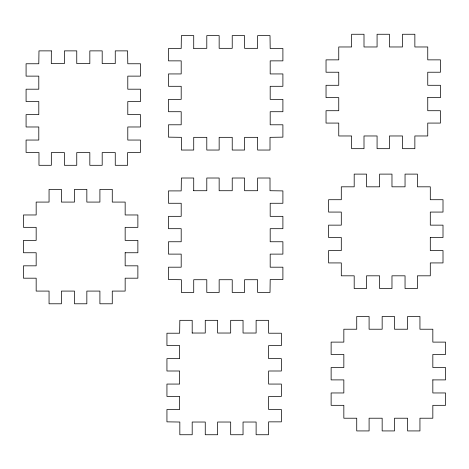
<?xml version="1.0" encoding="UTF-8"?>
<svg xmlns="http://www.w3.org/2000/svg" width="469" height="469" viewBox="0 0 469 469"><rect width="100%" height="100%" fill="white"/><g stroke="black" fill="none" stroke-linecap="round" stroke-linejoin="round"><path stroke-width="0.7" d="M193.691 48.33L206.794 48.33L206.794 35.615L219.152 35.615L219.152 48.33L232.225 48.33L232.225 35.615L244.584 35.615L244.584 48.33L257.651 48.33L257.651 35.615L270.009 35.615L270.185 48.506L282.901 48.506L282.901 60.864L270.185 60.864L270.185 73.938L282.901 73.938L282.901 86.296L270.185 86.296L270.185 99.364L282.901 99.364L282.901 111.722L270.185 111.722L270.185 124.795L282.901 124.795L282.901 137.147L270.009 137.329L270.009 150.039L257.651 150.039L257.651 137.329L244.584 137.329L244.584 150.039L232.225 150.039L232.225 137.329L219.152 137.329L219.152 150.039L206.794 150.039L206.794 137.329L193.726 137.329L193.726 150.039L181.368 150.039L181.368 137.329L168.477 137.147L168.477 124.795L181.192 124.795L181.192 111.722L168.477 111.722L168.477 99.364L181.192 99.364L181.192 86.296L168.477 86.296L168.477 73.938L181.192 73.938L181.192 60.864L168.477 60.864L168.477 48.506L181.192 48.506L181.368 35.615L193.726 35.615L193.726 48.33M427.751 97.646L440.467 97.646L440.467 85.288L427.751 85.288L427.751 72.22L440.467 72.22L440.467 59.862L427.751 59.862L427.751 46.97L414.86 46.97L414.86 34.255L402.502 34.255L402.502 46.97L389.428 46.97L389.428 34.255L377.076 34.255L377.076 46.97L364.003 46.97L364.003 34.255L351.644 34.255L351.644 46.97L338.753 46.97L338.753 59.862L326.037 59.862L326.037 72.22L338.753 72.22L338.753 85.288L326.037 85.288L326.037 97.646L338.753 97.646L338.753 110.719L326.037 110.719L326.037 123.077L338.753 123.077L338.753 135.969L351.644 135.969L351.644 148.679L364.003 148.679L364.003 135.969L377.076 135.969L377.076 148.679L389.428 148.679L389.428 135.969L402.502 135.969L402.502 148.679L414.86 148.679L414.86 135.969L427.751 135.969L427.751 123.077L440.467 123.077L440.467 110.719L427.751 110.719L427.751 97.581M193.691 190.725L206.794 190.725L206.794 178.015L219.152 178.015L219.152 190.725L232.225 190.725L232.225 178.015L244.584 178.015L244.584 190.725L257.651 190.725L257.651 178.015L270.009 178.015L270.009 190.725L282.901 190.906L282.901 203.265L270.185 203.265L270.185 216.332L282.901 216.332L282.901 228.69L270.185 228.69L270.185 241.758L282.901 241.758L282.901 254.116L270.185 254.116L270.185 267.189L282.901 267.189L282.901 279.547L270.185 279.547L270.009 292.439L257.651 292.439L257.651 279.723L244.584 279.723L244.584 292.439L232.225 292.439L232.225 279.723L219.152 279.723L219.152 292.439L206.794 292.439L206.794 279.723L193.726 279.723L193.726 292.439L181.368 292.439L181.368 279.723L168.477 279.547L168.477 267.189L181.192 267.189L181.192 254.116L168.477 254.116L168.477 241.758L181.192 241.758L181.192 228.69L168.477 228.69L168.477 216.332L181.192 216.332L181.192 203.265L168.477 203.265L168.477 190.906L181.192 190.906L181.368 178.015L193.726 178.015L193.726 190.725M430.296 237.502L443.006 237.502L443.006 225.143L430.296 225.143L430.296 212.07L443.006 212.07L443.006 199.718L430.296 199.718L430.296 186.82L417.404 186.82L417.404 174.11L405.046 174.11L405.046 186.82L391.973 186.82L391.973 174.11L379.614 174.11L379.614 186.82L366.547 186.82L366.547 174.11L354.189 174.11L354.189 186.82L341.297 186.82L341.297 199.718L328.581 199.718L328.581 212.07L341.297 212.07L341.297 225.143L328.581 225.143L328.581 237.502L341.297 237.502L341.297 250.569L328.581 250.569L328.581 262.927L341.297 262.927L341.297 275.819L354.189 275.819L354.189 288.535L366.547 288.535L366.547 275.819L379.614 275.819L379.614 288.535L391.973 288.535L391.973 275.819L405.046 275.819L405.046 288.535L417.404 288.535L417.404 275.819L430.296 275.819L430.296 262.927L443.006 262.927L443.006 250.569L430.296 250.569L430.296 237.431M125.159 252.756L137.874 252.756L137.874 240.398L125.159 240.398L125.159 227.33L137.874 227.33L137.874 214.972L125.159 214.972L125.159 202.08L112.267 202.08L112.267 189.365L99.909 189.365L99.909 202.08L86.841 202.08L86.841 189.365L74.483 189.365L74.483 202.08L61.416 202.08L61.416 189.365L49.057 189.365L49.057 202.08L36.166 202.08L36.166 214.972L23.45 214.972L23.45 227.33L36.166 227.33L36.166 240.398L23.45 240.398L23.45 252.756L36.166 252.756L36.166 265.829L23.45 265.829L23.45 278.187L36.166 278.187L36.166 291.079L49.057 291.079L49.057 303.789L61.416 303.789L61.416 291.079L74.483 291.079L74.483 303.789L86.841 303.789L86.841 291.079L99.909 291.079L99.909 303.789L112.267 303.789L112.267 291.079L125.159 291.079L125.159 278.187L137.874 278.187L137.874 265.829L125.159 265.829L125.159 252.685M192.149 333.031L205.258 333.031L205.258 320.321L217.616 320.321L217.616 333.031L230.684 333.031L230.684 320.321L243.042 320.321L243.042 333.031L256.115 333.031L256.115 320.321L268.473 320.321L268.649 333.213L281.365 333.213L281.365 345.571L268.649 345.571L268.649 358.638L281.365 358.638L281.365 370.997L268.649 370.997L268.649 384.064L281.365 384.064L281.365 396.422L268.649 396.422L268.649 409.496L281.365 409.496L281.365 421.854L268.649 421.854L268.473 434.745L256.115 434.745L256.115 422.03L243.042 422.03L243.042 434.745L230.684 434.745L230.684 422.03L217.616 422.03L217.616 434.745L205.258 434.745L205.258 422.03L192.19 422.03L192.19 434.745L179.832 434.745L179.832 422.03L166.941 421.854L166.941 409.496L179.65 409.496L179.65 396.422L166.941 396.422L166.941 384.064L179.65 384.064L179.65 370.997L166.941 370.997L166.941 358.638L179.65 358.638L179.65 345.571L166.941 345.571L166.941 333.213L179.65 333.213L179.832 320.321L192.19 320.321L192.19 333.031M432.834 379.896L445.55 379.896L445.55 367.538L432.834 367.538L432.834 354.47L445.55 354.47L445.55 342.112L432.834 342.112L432.834 329.22L419.943 329.22L419.943 316.505L407.584 316.505L407.584 329.22L394.517 329.22L394.517 316.505L382.159 316.505L382.159 329.22L369.091 329.22L369.091 316.505L356.733 316.505L356.733 329.22L343.841 329.22L343.841 342.112L331.126 342.112L331.126 354.47L343.841 354.47L343.841 367.538L331.126 367.538L331.126 379.896L343.841 379.896L343.841 392.963L331.126 392.963L331.126 405.322L343.841 405.322L343.841 418.213L356.733 418.213L356.733 430.929L369.091 430.929L369.091 418.213L382.159 418.213L382.159 430.929L394.517 430.929L394.517 418.213L407.584 418.213L407.584 430.929L419.943 430.929L419.943 418.213L432.834 418.213L432.834 405.322L445.55 405.322L445.55 392.963L432.834 392.963L432.834 379.826M51.332 50.875L38.974 50.875L38.798 63.766L26.082 63.766L26.082 76.125L38.798 76.125L38.798 89.192L26.082 89.192L26.082 101.55L38.798 101.55L38.798 114.624L26.082 114.624L26.082 126.982L38.798 126.982L38.798 140.049L26.082 140.049L26.082 152.407L38.974 152.583L38.974 165.299L51.332 165.299L51.332 152.583L64.4 152.583L64.4 165.299L76.758 165.299L76.758 152.583L89.831 152.583L89.831 165.299L102.189 165.299L102.189 152.583L115.257 152.583L115.257 165.299L127.615 165.299L127.615 152.583L140.507 152.407L140.507 140.049L127.791 140.049L127.791 126.982L140.507 126.982L140.507 114.624L127.791 114.624L127.791 101.55L140.507 101.55L140.507 89.192L127.791 89.192L127.791 76.125L140.507 76.125L140.507 63.766L127.791 63.766L127.615 50.875L115.257 50.875L115.257 63.591L102.189 63.591L102.189 50.875L89.831 50.875L89.831 63.591L76.758 63.591L76.758 50.875L64.4 50.875L64.4 63.591L51.291 63.591L51.332 50.875"/></g></svg>
